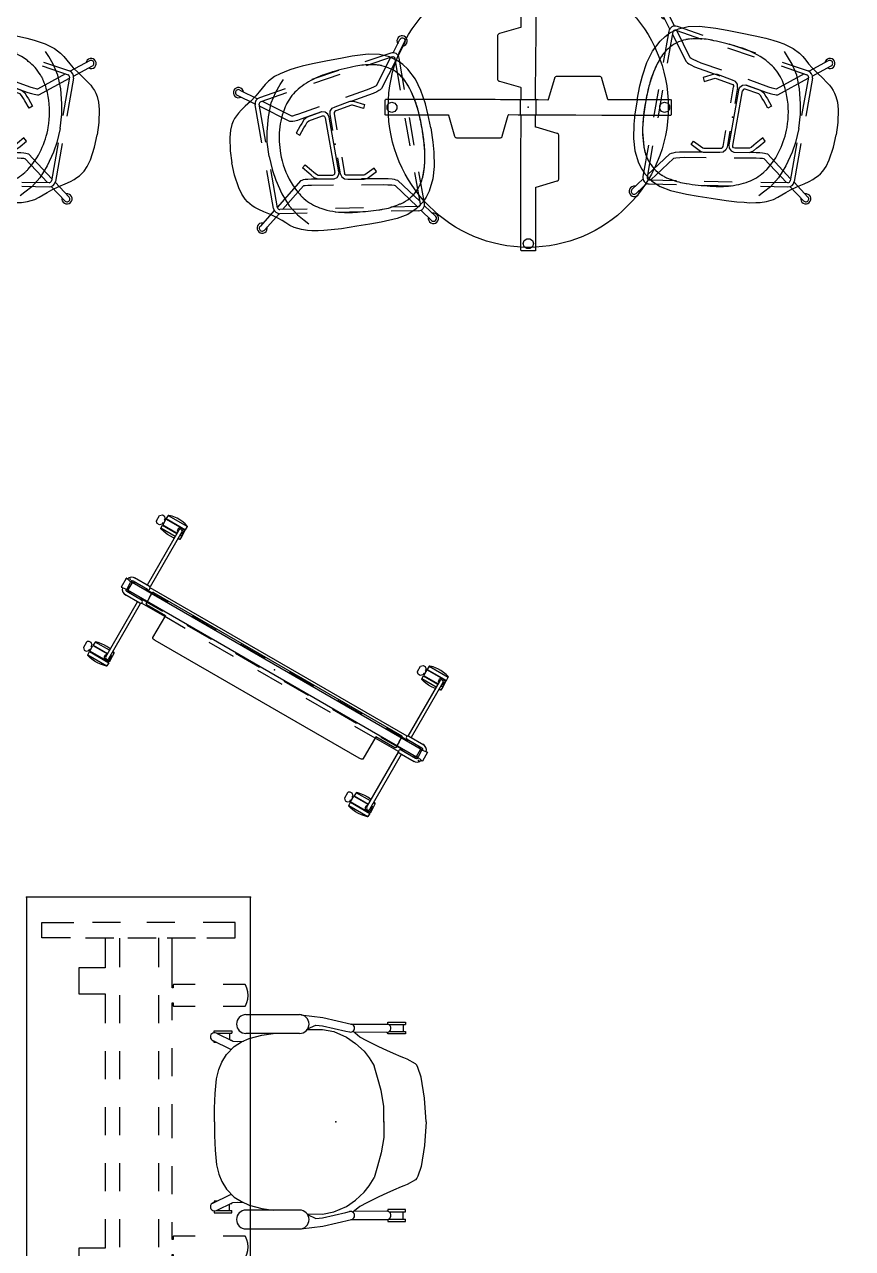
# Model space of a CAD drawing. Header units: inches. Extents: x 0 to 1034, y 3 to 471.
# Drawn here: x 316.8 to 405.5, y 80.9 to 212 of the extents above; entities that cross this region are included whole.
import ezdxf

# ---------------------------------------------------------------- set-up
doc = ezdxf.new("R2010")
doc.units = ezdxf.units.IN
doc.header["$MEASUREMENT"] = 0
for name, color, linetype in [('SEAT', 5, 'Continuous'), ('TABLE', 6, 'Continuous'), ('TERRITORY', 5, 'Continuous'), ('TILE', 3, 'Continuous')]:
    doc.layers.add(name, color=color, linetype=linetype)

# ---------------------------------------------------------------- blocks, each defined once
blk = doc.blocks.new('ldshbx_p_0p')
at = {"layer": 'SEAT'}
for p, q in [((7.8, 8.56), (8.74, 9.83)), ((9.26, 9.49), (8.28, 8.17)), ((-5.87, 7.9), (-6.29, 7.59)), ((-5.15, 8.26), (-5.87, 7.9)), ((-4.52, 8.46), (-5.15, 8.26)), ((-4.07, 8.56), (-4.52, 8.46)), ((-3.41, 8.69), (-4.07, 8.56)), ((-2.83, 8.75), (-3.41, 8.69)), ((-2.04, 8.85), (-2.83, 8.75)), ((-0.9, 8.9), (-2.04, 8.85)), ((0.73, 8.94), (-0.9, 8.9)), ((2.15, 8.95), (0.73, 8.94)), ((3.4, 8.96), (2.15, 8.95)), ((5.15, 8.87), (3.4, 8.96)), ((7.54, 8.57), (4.65, 8.13)), ((7.54, 8.57), (4.65, 8.13)), ((7.61, 8.14), (4.72, 7.69)), ((7.61, 8.14), (4.72, 7.69)), ((6.34, 8.63), (5.15, 8.87)), ((5.46, 5.45), (7.45, 8.12)), ((7.34, 8.21), (6.34, 8.63)), ((8.17, 7.6), (7.34, 8.21)), ((7.89, 4.49), (7.89, 7.9)), ((8.33, 4.49), (8.33, 7.9)), ((8.33, 4.49), (8.33, 7.9)), ((-7.72, 5.71), (-9.46, 7.01)), ((-9.06, 7.48), (-7.36, 6.23)), ((-7.49, 6.57), (-8.16, 6.09)), ((-7.04, 6.94), (-7.49, 6.57)), ((-4.25, 6.75), (-7.15, 6.3)), ((-6.67, 7.26), (-7.04, 6.94)), ((-6.29, 7.59), (-6.67, 7.26)), ((-6, 5.54), (-5.31, 6.61)), ((-5.31, 6.61), (-4.69, 7.32)), ((-4.69, 7.32), (-4.26, 7.79)), ((1.71, 7.7), (-1.26, 7.24)), ((1.71, 7.7), (-1.26, 7.24)), ((1.78, 7.26), (-1.19, 6.8)), ((1.78, 7.26), (-1.19, 6.8)), ((1.07, 7.67), (1.07, 7.67)), ((7.89, 7.64), (5.91, 5.01)), ((6.13, 7.5), (6.13, 7.5)), ((6.36, 7.41), (6.36, 7.41)), ((6.36, 7.41), (6.36, 7.41)), ((8.6, 7.15), (8.17, 7.6)), ((9.04, 6.56), (8.6, 7.15)), ((9.66, 5.35), (9.04, 6.56)), ((-9.29, 5.33), (-9.65, 5.07)), ((-8.8, 5.68), (-9.29, 5.33)), ((-8.16, 6.09), (-8.8, 5.68)), ((-7.72, 1.49), (-7.72, 5.63)), ((-7.28, 1.49), (-7.28, 5.63)), ((-4.37, 3.22), (-7.28, 5.4)), ((-4.19, 6.31), (-7.08, 5.86)), ((-6.91, 5.88), (-4.11, 3.79)), ((-6.55, 4.13), (-6, 5.54)), ((-4.32, 5.25), (-4.32, 5.25)), ((4.31, 5.14), (4.8, 5.25)), ((4.8, 5.25), (5.22, 5.36)), ((5.22, 5.36), (5.43, 5.43)), ((5.43, 5.43), (5.46, 5.45)), ((10.03, 4.07), (9.66, 5.35)), ((-10.54, 4), (-10.8, 3.43)), ((-10.33, 4.32), (-10.54, 4)), ((-10.14, 4.57), (-10.33, 4.32)), ((-9.9, 4.82), (-10.14, 4.57)), ((-9.65, 5.07), (-9.9, 4.82)), ((-6.95, 2.56), (-6.55, 4.13)), ((-4.5, 5.01), (-4.5, 5.01)), ((-4.44, 5.09), (-4.44, 5.09)), ((-4.43, 5.1), (-4.43, 5.1)), ((-3.28, 3.87), (-0.96, 4.26)), ((0.33, 3.84), (0.67, 3.93)), ((0.67, 3.93), (2.38, 4.24)), ((2, 4.76), (4.31, 5.14)), ((2.38, 4.24), (2.72, 4.2)), ((4.42, 4.54), (2.56, 4.22)), ((2.72, 4.2), (3.83, 3.64)), ((4.92, 4.63), (4.42, 4.54)), ((5.34, 4.75), (4.92, 4.63)), ((5.6, 4.84), (5.34, 4.75)), ((5.75, 4.91), (5.6, 4.84)), ((5.91, 5.01), (5.75, 4.91)), ((8.61, 5.21), (8.61, 5.21)), ((8.61, 5.21), (8.61, 5.21)), ((8.61, 5.21), (8.61, 5.21)), ((8.61, 5.19), (8.61, 5.19)), ((8.61, 5.19), (8.61, 5.19)), ((10.25, 2.57), (10.03, 4.07)), ((-11, 2.68), (-11.21, 1.27)), ((-10.8, 3.43), (-11, 2.68)), ((-4.21, 3.19), (-4.37, 3.22)), ((-4.05, 3.18), (-4.21, 3.19)), ((-4.11, 3.79), (-4.08, 3.79)), ((-4.08, 3.79), (-3.96, 3.79)), ((-3.85, 3.18), (-4.05, 3.18)), ((-3.96, 3.79), (-3.66, 3.82)), ((-3.54, 3.21), (-3.85, 3.18)), ((-3.66, 3.82), (-3.28, 3.87)), ((-3.16, 3.26), (-3.54, 3.21)), ((-3.13, 2.81), (-3.35, 2.58)), ((-0.85, 3.65), (-3.16, 3.26)), ((-2.85, 3.15), (-3.13, 2.81)), ((-2.45, 3.38), (-2.85, 3.15)), ((-2.79, 2.54), (-2.55, 2.83)), ((-2.55, 2.83), (-2.37, 2.95)), ((-0.82, 3.66), (-2.45, 3.38)), ((-2.37, 2.95), (-0.82, 3.22)), ((-0.48, 3.57), (-0.82, 3.66)), ((-0.82, 3.22), (-0.7, 3.19)), ((-0.7, 3.19), (-0.61, 3.1)), ((-0.61, 3.1), (-0.58, 2.98)), ((-0.58, 2.98), (-0.58, -2.98)), ((-0.23, 3.31), (-0.48, 3.57)), ((-0.15, 2.98), (-0.23, 3.31)), ((-0.15, -2.98), (-0.15, 2.98)), ((0, 3.25), (0.08, 3.57)), ((0, 1.5), (0, 3.25)), ((0.08, 3.57), (0.33, 3.84)), ((0.47, 3.37), (0.44, 3.25)), ((0.44, 3.25), (0.44, 1.5)), ((0.55, 3.46), (0.47, 3.37)), ((0.67, 3.49), (0.55, 3.46)), ((2.44, 3.8), (0.67, 3.49)), ((2.55, 3.79), (2.44, 3.8)), ((3.64, 3.25), (2.55, 3.79)), ((3.83, 3.64), (3.64, 3.25)), ((-7.22, -0.06), (-7.13, 1.49)), ((-7.13, 1.49), (-6.95, 2.56)), ((-3.35, 2.58), (-3.91, 1.9)), ((-3.91, 1.9), (-3.58, 1.62)), ((-3.58, 1.62), (-3, 2.3)), ((-3, 2.3), (-2.79, 2.54)), ((7.87, -1.56), (7.87, 1.44)), ((8.31, -1.56), (8.31, 1.44)), ((10.34, 1.48), (10.25, 2.57)), ((10.38, -0.06), (10.34, 1.48)), ((-11.21, 1.27), (-11.26, -0.06)), ((-11.21, -1.4), (-11.26, -0.06)), ((-7.22, -0.06), (-7.13, -1.61)), ((10.38, -0.06), (10.34, -1.61)), ((-11, -2.8), (-11.21, -1.4)), ((-7.71, -5.63), (-7.71, -1.49)), ((-7.71, -5.63), (-7.71, -1.49)), ((-7.27, -5.63), (-7.27, -1.49)), ((-7.13, -1.61), (-6.95, -2.68)), ((-3.91, -1.9), (-3.58, -1.62)), ((-3.35, -2.58), (-3.91, -1.9)), ((-3.58, -1.62), (-3, -2.3)), ((-3.13, -2.81), (-3.35, -2.58)), ((-3, -2.3), (-2.79, -2.54)), ((-2.79, -2.54), (-2.55, -2.83)), ((0, -3.25), (0, -1.5)), ((0.44, -1.5), (0.44, -3.25)), ((10.34, -1.61), (10.25, -2.69)), ((-10.8, -3.55), (-11, -2.8)), ((-10.54, -4.13), (-10.8, -3.55)), ((-4.37, -3.22), (-7.28, -5.55)), ((-6.95, -2.68), (-6.55, -4.24)), ((-6.77, -5.92), (-4.11, -3.79)), ((-4.21, -3.19), (-4.37, -3.22)), ((-4.05, -3.18), (-4.21, -3.19)), ((-4.11, -3.79), (-4.08, -3.79)), ((-4.08, -3.79), (-3.96, -3.79)), ((-3.85, -3.18), (-4.05, -3.18)), ((-3.96, -3.79), (-3.66, -3.82)), ((-3.54, -3.21), (-3.85, -3.18)), ((-3.66, -3.82), (-3.28, -3.87)), ((-3.16, -3.26), (-3.54, -3.21)), ((-3.28, -3.87), (-0.96, -4.26)), ((-0.85, -3.65), (-3.16, -3.26)), ((-2.85, -3.15), (-3.13, -2.81)), ((-2.45, -3.38), (-2.85, -3.15)), ((-2.55, -2.83), (-2.37, -2.95)), ((-0.82, -3.66), (-2.45, -3.38)), ((-2.37, -2.95), (-0.82, -3.22)), ((-0.82, -3.22), (-0.7, -3.19)), ((-0.48, -3.57), (-0.82, -3.66)), ((-0.7, -3.19), (-0.61, -3.1)), ((-0.61, -3.1), (-0.58, -2.98)), ((-0.23, -3.31), (-0.48, -3.57)), ((-0.15, -2.98), (-0.23, -3.31)), ((0, -3.25), (0.08, -3.57)), ((0.08, -3.57), (0.33, -3.84)), ((0.33, -3.84), (0.67, -3.93)), ((0.47, -3.37), (0.44, -3.25)), ((0.55, -3.46), (0.47, -3.37)), ((0.67, -3.49), (0.55, -3.46)), ((2.44, -3.8), (0.67, -3.49)), ((2.55, -3.79), (2.44, -3.8)), ((3.64, -3.25), (2.55, -3.79)), ((2.72, -4.2), (3.83, -3.64)), ((3.83, -3.64), (3.64, -3.25)), ((10.25, -2.69), (10.03, -4.19)), ((-10.33, -4.45), (-10.54, -4.13)), ((-10.14, -4.7), (-10.33, -4.45)), ((-9.9, -4.95), (-10.14, -4.7)), ((-9.65, -5.19), (-9.9, -4.95)), ((-9.29, -5.46), (-9.65, -5.19)), ((-6.55, -4.24), (-6, -5.65)), ((-4.59, -4.77), (-4.59, -4.77)), ((-4.5, -4.91), (-4.5, -4.91)), ((-4.43, -5.01), (-4.43, -5.01)), ((0.67, -3.93), (2.38, -4.24)), ((2, -4.76), (4.31, -5.14)), ((4.42, -4.54), (2.11, -4.15)), ((2.38, -4.24), (2.72, -4.2)), ((4.31, -5.14), (4.8, -5.25)), ((4.92, -4.63), (4.42, -4.54)), ((5.34, -4.75), (4.92, -4.63)), ((5.6, -4.84), (5.34, -4.75)), ((5.75, -4.91), (5.6, -4.84)), ((5.91, -5.01), (5.75, -4.91)), ((7.87, -7.6), (5.91, -5.01)), ((7.87, -7.89), (7.87, -4.48)), ((8.31, -7.89), (8.31, -4.48)), ((8.31, -7.89), (8.31, -4.48)), ((8.61, -5.1), (8.61, -5.1)), ((8.61, -5.1), (8.61, -5.1)), ((8.61, -5.11), (8.61, -5.11)), ((8.65, -5.02), (8.65, -5.02)), ((8.65, -5.02), (8.65, -5.02)), ((8.65, -5.02), (8.65, -5.02)), ((10.03, -4.19), (9.66, -5.47)), ((-7.66, -5.84), (-9.47, -7.27)), ((-8.8, -5.8), (-9.29, -5.46)), ((-9.07, -7.74), (-7.23, -6.29)), ((-8.16, -6.22), (-8.8, -5.8)), ((-7.49, -6.7), (-8.16, -6.22)), ((-4.24, -6.75), (-7.14, -6.3)), ((-4.18, -6.32), (-7.07, -5.87)), ((-6, -5.65), (-5.31, -6.73)), ((4.8, -5.25), (5.22, -5.36)), ((5.22, -5.36), (5.43, -5.43)), ((5.43, -5.43), (5.55, -5.49)), ((5.55, -5.49), (7.47, -8.11)), ((8.06, -6.04), (8.06, -6.04)), ((9.66, -5.47), (9.04, -6.69)), ((-7.04, -7.07), (-7.49, -6.7)), ((-6.67, -7.39), (-7.04, -7.07)), ((-6.29, -7.72), (-6.67, -7.39)), ((-5.87, -8.02), (-6.29, -7.72)), ((-5.31, -6.73), (-4.69, -7.43)), ((-4.69, -7.43), (-4.26, -7.91)), ((1.73, -7.67), (-1.24, -7.21)), ((1.79, -7.23), (-1.17, -6.78)), ((1.06, -7.58), (1.06, -7.58)), ((7.6, -8.13), (4.7, -7.68)), ((6.33, -7.33), (6.33, -7.33)), ((6.36, -7.32), (6.36, -7.32)), ((8.17, -7.73), (7.34, -8.34)), ((8.6, -7.27), (8.17, -7.73)), ((9.04, -6.69), (8.6, -7.27)), ((-5.15, -8.38), (-5.87, -8.02)), ((-4.52, -8.58), (-5.15, -8.38)), ((-4.07, -8.69), (-4.52, -8.58)), ((-3.41, -8.81), (-4.07, -8.69)), ((-2.83, -8.88), (-3.41, -8.81)), ((-2.04, -8.97), (-2.83, -8.88)), ((-0.9, -9.03), (-2.04, -8.97)), ((0.73, -9.06), (-0.9, -9.03)), ((2.15, -9.08), (0.73, -9.06)), ((3.4, -9.09), (2.15, -9.08)), ((5.15, -9), (3.4, -9.09)), ((7.53, -8.57), (4.64, -8.12)), ((6.34, -8.75), (5.15, -9)), ((7.34, -8.34), (6.34, -8.75)), ((7.8, -8.55), (8.74, -9.84)), ((9.26, -9.5), (8.27, -8.15))]:
    blk.add_line(p, q, dxfattribs=at)
for centre, radius, start, end in [((8.97, 9.64), 0.553, 270.313, 202.2083), ((8.99, 9.64), 0.31, 318.2753, 144.7049), ((7.65, 7.9), 0.68, 0.0004, 98.837), ((7.65, 7.9), 0.24, 0.0004, 98.837), ((-9.26, 7.24), 0.547, 357.3716, 288.754), ((-9.27, 7.25), 0.309, 47.3643, 231.7302), ((1.02, -0.23), 7.77, 112.1605, 120.2415), ((1.6, -1.64), 9.3, 98.7058, 112.1946), ((3.91, -16.49), 24.33, 96.7083, 98.7892), ((3.98, -17.16), 25, 90.8179, 96.6948), ((3.76, -0.64), 8.48, 79.6543, 90.886), ((3.57, -1.82), 9.67, 77.9749, 79.8383), ((4.49, 2.4), 5.36, 73.211, 78.21), ((4.89, 3.77), 3.93, 71.4724, 72.9263), ((4.84, 3.64), 4.07, 68.5111, 71.4726), ((-4.23, -19.34), 28.77, 68.4339, 68.461), ((6.08, 6.75), 0.721, 67.5223, 68.4203), ((6.57, 7.93), 0.561, 247.754, 247.9613), ((4.84, 3.63), 4.07, 37.8402, 68.1878), ((-7.04, 5.63), 0.68, 98.8059, 180.0004), ((-7.04, 5.63), 0.24, 98.8059, 180.0004), ((-0.7, 2.41), 4.6, 141.9541, 144.224), ((-0.29, 2.04), 5.15, 120.3839, 141.5015), ((4.82, 3.61), 4.11, 30.3538, 37.8712), ((4.83, 3.61), 4.1, 27.6053, 37.9369), ((4.37, 3.34), 4.63, 23.7614, 30.4255), ((4.22, 3.29), 4.79, 23.6639, 27.6904), ((2.48, 0.36), 8.39, 147.5352, 164.8572), ((2.22, 0.5), 8.09, 146.1573, 147.3595), ((-0.47, 2.25), 4.88, 144.3882, 145.6005), ((-0.58, 2.33), 4.75, 144.2072, 144.385), ((4.46, 3.37), 4.53, 23.6362, 23.8469), ((4.92, 3.59), 4.03, 23.5184, 23.7565), ((4.62, 3.44), 4.36, 22.5359, 23.6455), ((4.5, 3.4), 4.49, 22.4563, 23.5295), ((8.65, 5.11), 0.00196, 202.3239, 202.4003), ((9.23, 5.35), 0.627, 202.2851, 202.2858), ((-0.95, 1.26), 10.34, 6.6824, 21.8915), ((-1.35, 1.18), 10.74, 4.4494, 21.5106), ((3.4, 0.07), 9.35, 164.6158, 180.1535), ((-6.68, 0.56), 16.11, 2.7769, 6.7887), ((-16.36, 0.02), 25.8, 0.0701, 4.428), ((-13.64, 0.19), 23.09, 0.4498, 2.8513), ((3.38, 0.02), 9.33, 179.8385, 200.2801), ((-11.65, -0.06), 21.09, 355.4593, 0.2907), ((-14.96, 0.05), 24.4, 357.1144, 0.0018), ((-20.28, 0.07), 29.73, 359.9538, 0.5751), ((-14.46, -0.05), 23.9, 355.5301, 357.2781), ((-1.5, -1.06), 10.89, 340.8447, 355.5158), ((-4.23, -0.64), 13.65, 349.3361, 355.441), ((2.44, -0.29), 8.34, 200.5034, 212.4821), ((-0.45, -1.35), 9.81, 338.0722, 349.3323), ((2.19, -0.42), 8.06, 212.6354, 213.8455), ((-0.44, -2.13), 4.92, 214.4051, 215.7765), ((-0.66, -2.28), 4.66, 215.7857, 218.0323), ((-0.3, -1.96), 5.13, 218.4442, 240.3934), ((4.41, -3.26), 4.58, 326.9559, 336.2519), ((4.53, -3.34), 4.44, 327.3072, 336.5158), ((4.8, -3.42), 4.16, 336.3241, 337.4875), ((4.57, -3.34), 4.41, 336.4563, 337.5538), ((4.46, -3.28), 4.53, 336.153, 336.3597), ((4.94, -3.5), 4, 336.243, 336.4779), ((0.26, -1.63), 9.04, 337.9686, 340.5925), ((-7.03, -5.63), 0.68, 180, 261.1945), ((-7.03, -5.63), 0.24, 180, 261.1945), ((0.55, -0.55), 6.78, 240.0368, 244.2243), ((4.84, -3.53), 4.08, 291.8293, 322.0913), ((4.85, -3.53), 4.08, 321.993, 327.1297), ((4.86, -3.55), 4.05, 322.0679, 326.8464), ((-9.28, -7.49), 0.547, 72.5039, 3.8863), ((-9.28, -7.51), 0.309, 128.2702, 312.6362), ((1.54, 1.53), 9.09, 244.2727, 260.4087), ((2.45, 6.84), 14.48, 260.3497, 261.75), ((4.03, 17.55), 25.3, 261.7037, 263.2733), ((4.02, 17.68), 25.42, 263.3331, 268.537), ((3.76, 6.96), 14.7, 268.4857, 270.0818), ((3.76, 0.78), 8.53, 270.1413, 281.6345), ((4.05, -0.39), 7.31, 281.2224, 283.7291), ((4.79, -3.36), 4.26, 283.6029, 288.4504), ((4.84, -3.54), 4.07, 288.523, 291.4888), ((-4.85, 21), 30.46, 291.5411, 291.5588), ((5.84, -6.05), 1.37, 291.4652, 291.8261), ((6.15, -6.82), 0.544, 291.8735, 292.4157), ((6.54, -7.76), 0.48, 112.0562, 112.5072), ((7.63, -7.89), 0.68, 261.1634, 0), ((7.63, -7.89), 0.24, 261.1634, 0), ((8.97, -9.65), 0.553, 157.7922, 89.6874), ((8.99, -9.65), 0.31, 215.2955, 29.7824)]:
    blk.add_arc(centre, radius, start, end, dxfattribs=at)
blk.add_point((0, 0), dxfattribs=at)
blk = doc.blocks.new('udt3cs_30wx_0p')
at = {"layer": 'TABLE'}
for p, q in [((-0.76, 15.35), (-0.84, 15.28)), ((-0.84, 15.28), (-0.81, 15.26)), ((-0.81, 15.26), (-0.81, 13.94)), ((0.72, 15.35), (-0.76, 15.35)), ((0.76, 15.35), (0.72, 15.35)), ((0.77, 15.34), (0.76, 15.35)), ((0.81, 15.3), (0.77, 15.34)), ((0.84, 15.28), (0.81, 15.3)), ((0.83, 13.29), (0.84, 15.26)), ((0.84, 15.26), (0.84, 15.28)), ((-0.81, 13.94), (-0.8, 9.67)), ((0.83, 9.58), (0.83, 13.29)), ((-0.8, 9.67), (-0.8, 8.55)), ((0.83, 7.88), (0.83, 9.58)), ((-3.1, 7.89), (-3.16, 7.86)), ((-0.83, 8.54), (-3.1, 7.89)), ((-0.8, 8.55), (-0.83, 8.54)), ((0.82, 5.08), (0.83, 7.88)), ((-3.25, 7.77), (-3.28, 7.7)), ((-3.28, 7.7), (-3.28, 7.65)), ((-3.28, 7.65), (-3.28, 3.14)), ((-3.23, 7.81), (-3.25, 7.77)), ((-3.16, 7.86), (-3.23, 7.81)), ((0.82, 3.55), (0.82, 5.08)), ((-3.28, 3.14), (-3.28, 3.03)), ((-3.28, 3.03), (-3.28, 2.97)), ((-3.28, 2.97), (-3.25, 2.91)), ((-3.25, 2.91), (-3.23, 2.87)), ((-3.23, 2.87), (-3.16, 2.81)), ((-3.16, 2.81), (-3.1, 2.79)), ((-3.1, 2.79), (-0.83, 2.14)), ((0.79, 2.98), (0.82, 3.55)), ((0.79, 1.93), (0.79, 2.98)), ((2.79, 3.1), (2.14, 0.83)), ((2.81, 3.16), (2.79, 3.1)), ((2.87, 3.23), (2.81, 3.16)), ((2.91, 3.25), (2.87, 3.23)), ((2.97, 3.28), (2.91, 3.25)), ((3.03, 3.28), (2.97, 3.28)), ((3.14, 3.28), (3.03, 3.28)), ((7.65, 3.28), (3.14, 3.28)), ((7.7, 3.28), (7.65, 3.28)), ((7.77, 3.25), (7.7, 3.28)), ((7.81, 3.23), (7.77, 3.25)), ((7.86, 3.16), (7.81, 3.23)), ((7.89, 3.1), (7.86, 3.16)), ((8.53, 0.83), (7.89, 3.1)), ((-0.83, 2.14), (-0.79, 2.12)), ((-0.79, 2.12), (-0.79, 2.09)), ((-0.79, 2.09), (-0.79, 1.07)), ((0.79, 1.55), (0.79, 1.93)), ((0.79, 1.41), (0.79, 1.55)), ((0.79, 1.22), (0.79, 1.41)), ((-15.3, 0.81), (-15.35, 0.77)), ((-15.35, 0.77), (-15.35, 0.76)), ((-15.35, 0.76), (-15.35, 0.72)), ((-15.35, 0.72), (-15.35, -0.76)), ((-15.28, 0.84), (-15.3, 0.81)), ((-15.26, 0.84), (-15.28, 0.84)), ((-13.29, 0.84), (-15.26, 0.84)), ((-9.58, 0.83), (-13.29, 0.84)), ((-7.88, 0.83), (-9.58, 0.83)), ((-5.08, 0.82), (-7.88, 0.83)), ((-3.55, 0.82), (-5.08, 0.82)), ((-2.98, 0.79), (-3.55, 0.82)), ((-1.93, 0.79), (-2.98, 0.79)), ((-1.55, 0.79), (-1.93, 0.79)), ((-1.41, 0.79), (-1.55, 0.79)), ((-1.22, 0.79), (-1.41, 0.79)), ((-0.85, 0.79), (-1.22, 0.79)), ((-0.82, 0.85), (-0.85, 0.82)), ((-0.85, 0.82), (-0.85, 0.79)), ((-0.79, 0.85), (-0.82, 0.85)), ((-0.79, 1.07), (-0.79, 0.85)), ((0.79, 0.85), (0.79, 1.22)), ((0.82, 0.85), (0.79, 0.85)), ((0.85, 0.82), (0.82, 0.85)), ((0.85, 0.79), (0.85, 0.82)), ((1.07, 0.79), (0.85, 0.79)), ((2.09, 0.78), (1.07, 0.79)), ((2.12, 0.79), (2.09, 0.78)), ((2.14, 0.83), (2.12, 0.79)), ((8.55, 0.8), (8.53, 0.83)), ((9.67, 0.8), (8.55, 0.8)), ((13.94, 0.81), (9.67, 0.8)), ((15.25, 0.81), (13.94, 0.81)), ((15.28, 0.84), (15.25, 0.81)), ((15.35, 0.76), (15.28, 0.84)), ((15.35, -0.72), (15.35, 0.76)), ((-15.35, -0.76), (-15.28, -0.84)), ((-15.28, -0.84), (-15.26, -0.81)), ((-15.26, -0.81), (-13.95, -0.81)), ((-13.95, -0.81), (-9.67, -0.8)), ((-9.67, -0.8), (-8.55, -0.8)), ((-8.55, -0.8), (-8.54, -0.83)), ((-8.54, -0.83), (-7.89, -3.1)), ((-2.79, -3.1), (-2.14, -0.83)), ((-2.14, -0.83), (-2.12, -0.79)), ((-2.12, -0.79), (-2.09, -0.78)), ((-2.09, -0.78), (-1.07, -0.79)), ((-1.07, -0.79), (-0.85, -0.79)), ((-0.85, -0.79), (-0.85, -0.82)), ((-0.85, -0.82), (-0.82, -0.85)), ((-0.82, -0.85), (-0.79, -0.85)), ((-0.79, -0.85), (-0.79, -1.22)), ((-0.79, -1.22), (-0.79, -1.41)), ((0.78, -2.09), (0.79, -1.07)), ((0.79, -0.85), (0.82, -0.85)), ((0.79, -1.07), (0.79, -0.85)), ((0.82, -0.85), (0.85, -0.82)), ((0.85, -0.79), (1.22, -0.79)), ((0.85, -0.82), (0.85, -0.79)), ((1.22, -0.79), (1.4, -0.79)), ((1.4, -0.79), (1.55, -0.79)), ((1.55, -0.79), (1.93, -0.79)), ((1.93, -0.79), (2.98, -0.79)), ((2.98, -0.79), (3.55, -0.82)), ((3.55, -0.82), (5.08, -0.82)), ((5.08, -0.82), (7.88, -0.83)), ((7.88, -0.83), (9.57, -0.83)), ((9.57, -0.83), (13.29, -0.84)), ((13.29, -0.84), (15.25, -0.84)), ((15.25, -0.84), (15.28, -0.84)), ((15.28, -0.84), (15.3, -0.81)), ((15.3, -0.81), (15.34, -0.77)), ((15.34, -0.77), (15.35, -0.76)), ((15.35, -0.76), (15.35, -0.72)), ((-0.79, -1.41), (-0.79, -1.55)), ((-0.79, -1.55), (-0.79, -1.93)), ((-0.79, -1.93), (-0.79, -2.98)), ((0.79, -2.12), (0.78, -2.09)), ((0.83, -2.14), (0.79, -2.12)), ((3.1, -2.79), (0.83, -2.14)), ((-7.89, -3.1), (-7.86, -3.16)), ((-7.86, -3.16), (-7.81, -3.23)), ((-7.81, -3.23), (-7.77, -3.25)), ((-7.77, -3.25), (-7.7, -3.28)), ((-7.7, -3.28), (-7.65, -3.28)), ((-7.65, -3.28), (-3.14, -3.28)), ((-3.14, -3.28), (-3.03, -3.28)), ((-3.03, -3.28), (-2.98, -3.28)), ((-2.98, -3.28), (-2.91, -3.25)), ((-2.91, -3.25), (-2.87, -3.23)), ((-2.87, -3.23), (-2.81, -3.16)), ((-2.81, -3.16), (-2.79, -3.1)), ((-0.82, -3.55), (-0.83, -5.08)), ((-0.79, -2.98), (-0.82, -3.55)), ((3.16, -2.81), (3.1, -2.79)), ((3.23, -2.87), (3.16, -2.81)), ((3.25, -2.91), (3.23, -2.87)), ((3.28, -2.97), (3.25, -2.91)), ((3.28, -3.03), (3.28, -2.97)), ((3.28, -3.14), (3.28, -3.03)), ((3.28, -7.65), (3.28, -3.14)), ((-0.83, -5.08), (-0.83, -7.88)), ((3.1, -7.89), (3.16, -7.86)), ((3.16, -7.86), (3.23, -7.81)), ((3.23, -7.81), (3.25, -7.77)), ((3.25, -7.77), (3.28, -7.7)), ((3.28, -7.7), (3.28, -7.65)), ((-0.83, -7.88), (-0.83, -9.58)), ((0.8, -8.55), (0.83, -8.54)), ((0.8, -9.67), (0.8, -8.55)), ((0.83, -8.54), (3.1, -7.89)), ((-0.83, -9.58), (-0.84, -13.29)), ((0.81, -13.94), (0.8, -9.67)), ((-0.84, -13.29), (-0.84, -15.26)), ((0.81, -15.26), (0.81, -13.94)), ((-0.84, -15.26), (-0.84, -15.28)), ((-0.84, -15.28), (-0.81, -15.3)), ((-0.81, -15.3), (-0.77, -15.34)), ((-0.77, -15.34), (-0.77, -15.35)), ((-0.77, -15.35), (-0.72, -15.35)), ((-0.72, -15.35), (0.76, -15.35)), ((0.76, -15.35), (0.83, -15.28)), ((0.83, -15.28), (0.81, -15.26))]:
    blk.add_line(p, q, dxfattribs=at)
for points in [[(0.17, 14.08), (-0.17, 14.08), (-0.44, 14.28), (-0.55, 14.6), (-0.44, 14.93), (-0.17, 15.12), (0.17, 15.13), (0.45, 14.93), (0.55, 14.6), (0.45, 14.28), (0.17, 14.08)], [(-14.08, 0.17), (-14.08, -0.17), (-14.28, -0.44), (-14.6, -0.55), (-14.93, -0.44), (-15.13, -0.17), (-15.13, 0.17), (-14.93, 0.45), (-14.6, 0.55), (-14.28, 0.45), (-14.08, 0.17)], [(14.08, -0.17), (14.08, 0.17), (14.28, 0.44), (14.6, 0.55), (14.93, 0.44), (15.12, 0.17), (15.12, -0.17), (14.93, -0.45), (14.6, -0.55), (14.28, -0.45), (14.08, -0.17)], [(-0.17, -14.08), (0.17, -14.08), (0.44, -14.28), (0.55, -14.6), (0.44, -14.93), (0.17, -15.12), (-0.17, -15.13), (-0.45, -14.93), (-0.55, -14.6), (-0.45, -14.28), (-0.17, -14.08)]]:
    blk.add_lwpolyline(points, dxfattribs=at)
blk.add_lwpolyline([(0.82, -0.85), (-0.82, -0.85), (-0.82, 0.85), (0.82, 0.85)], close=True, dxfattribs=at)
blk.add_circle((0, 0), 15, dxfattribs=at)
blk.add_point((0, 0), dxfattribs=at)
blk = doc.blocks.new('udt5as_2448lt_0p')
at = {"layer": 'TABLE'}
for p, q in [((4.37, -1.63), (2.72, -1.63)), ((2.72, -5.06), (2.72, -1.63)), ((4.37, -1.63), (4.37, -4.68)), ((43.62, -1.65), (45.28, -1.65)), ((43.62, -4.69), (43.62, -1.65)), ((45.28, -1.65), (45.28, -5.07)), ((4.37, -9.38), (4.37, -6.33)), ((10.38, -5.6), (7.6, -5.6)), ((7.6, -5.6), (7.6, -8.41)), ((10.38, -8.41), (10.38, -5.6)), ((40.42, -5.59), (37.62, -5.59)), ((37.62, -5.59), (37.62, -8.41)), ((40.42, -8.41), (40.42, -5.59)), ((43.62, -6.32), (43.62, -9.36)), ((2.72, -7.07), (2.72, -10.07)), ((45.28, -10.06), (45.28, -7.06)), ((7.6, -8.41), (4.38, -8.41)), ((13.5, -8.41), (10.38, -8.41)), ((19.5, -8.41), (16.5, -8.41)), ((25.5, -8.41), (22.5, -8.41)), ((31.5, -8.41), (28.5, -8.41)), ((37.62, -8.41), (34.5, -8.41)), ((43.6, -8.41), (40.42, -8.41)), ((7.49, -9.97), (4.37, -9.97, 0)), ((13.49, -9.97), (10.49, -9.97)), ((19.49, -9.97), (16.49, -9.97)), ((25.49, -9.97), (22.49, -9.97)), ((31.49, -9.97), (28.49, -9.97)), ((37.49, -9.97), (34.49, -9.97)), ((43.6, -9.97), (40.49, -9.97)), ((4.37, -13.9), (4.37, -10.85)), ((43.62, -10.84), (43.62, -13.88)), ((2.72, -12.89), (2.72, -15.89)), ((45.28, -15.88), (45.28, -12.88)), ((7.49, -14.15), (4.37, -14.15, 0)), ((13.49, -14.15), (10.49, -14.15)), ((19.49, -14.15), (16.49, -14.15)), ((25.49, -14.15), (22.49, -14.15)), ((31.49, -14.15), (28.49, -14.15)), ((37.49, -14.15), (34.49, -14.15)), ((43.62, -14.15), (40.49, -14.15)), ((4.37, -18.11), (4.37, -15.06)), ((4.37, -15.6), (9.72, -15.6)), ((9.39, -15.73), (9.38, -15.75)), ((9.41, -15.72), (9.39, -15.73)), ((9.72, -15.72), (9.41, -15.72)), ((9.72, -15.6), (9.72, -15.72)), ((11.34, -15.72), (11.34, -15.59)), ((11.34, -15.59), (13.17, -15.59)), ((11.62, -15.72), (11.34, -15.72)), ((11.65, -15.72), (11.62, -15.72)), ((11.67, -15.73), (11.65, -15.72)), ((11.68, -15.75), (11.67, -15.73)), ((16.17, -15.59), (19.17, -15.59)), ((22.17, -15.59), (24, -15.59)), ((24, -15.59), (25.83, -15.59)), ((28.83, -15.59), (31.83, -15.59)), ((34.83, -15.59), (36.66, -15.59)), ((36.33, -15.73), (36.32, -15.75)), ((36.35, -15.72), (36.33, -15.73)), ((36.66, -15.72), (36.35, -15.72)), ((36.66, -15.59), (36.66, -15.72)), ((38.28, -15.72), (38.28, -15.59)), ((38.28, -15.59), (43.62, -15.59)), ((38.59, -15.72), (38.28, -15.72)), ((38.61, -15.73), (38.59, -15.72)), ((38.62, -15.75), (38.61, -15.73)), ((43.62, -15.05), (43.62, -18.09)), ((9.38, -15.75), (9.38, -18.07)), ((11.68, -18.07), (11.68, -15.75)), ((36.32, -15.75), (36.32, -18.07)), ((38.62, -18.07), (38.62, -15.75)), ((2.72, -18.94), (2.72, -22.37)), ((4.37, -22.37), (4.37, -19.32)), ((43.62, -19.31), (43.62, -22.35)), ((45.28, -22.35), (45.28, -18.93)), ((9.38, -21.07), (9.38, -23.4)), ((11.68, -23.4), (11.68, -21.07)), ((36.32, -21.07), (36.32, -23.4)), ((38.62, -23.4), (38.62, -21.07)), ((4.37, -22.37), (2.72, -22.37)), ((9.38, -23.4), (9.39, -23.43)), ((9.39, -23.43), (9.41, -23.45)), ((9.41, -23.45), (9.76, -23.61)), ((11.3, -23.61), (11.65, -23.45)), ((11.65, -23.45), (11.67, -23.43)), ((11.67, -23.43), (11.68, -23.4)), ((36.32, -23.4), (36.33, -23.43)), ((36.33, -23.43), (36.35, -23.45)), ((36.35, -23.45), (36.7, -23.61)), ((38.24, -23.61), (38.59, -23.45)), ((38.59, -23.45), (38.61, -23.43)), ((38.61, -23.43), (38.62, -23.4)), ((43.62, -22.35), (45.28, -22.35)), ((9.76, -23.61), (10.14, -23.71)), ((10.14, -23.71), (10.53, -23.74)), ((10.53, -23.74), (10.92, -23.71)), ((10.92, -23.71), (11.3, -23.61)), ((36.7, -23.61), (37.08, -23.71)), ((37.08, -23.71), (37.47, -23.74)), ((37.47, -23.74), (37.86, -23.71)), ((37.86, -23.71), (38.24, -23.61))]:
    blk.add_line(p, q, dxfattribs=at)
blk.add_lwpolyline([(0, 0), (0, -24), (48, -24), (48, 0)], close=True, dxfattribs=at)
for p in [(0, 0), (48, 0), (0, -24), (48, -24)]:
    blk.add_point(p, dxfattribs=at)
blk = doc.blocks.new('1sayl_side_4leg_suspbck_arms_1p')
at = {"layer": 'SEAT'}
for p, q in [((-7.47, 10.67), (-7.47, 10.42)), ((-5.59, 10.67), (-7.47, 10.67)), ((-5.59, 10.47), (-5.59, 10.67)), ((1.39, 11.18), (-1.67, 10.46)), ((3.74, 11.47), (1.39, 11.18)), ((9.62, 11.48), (3.87, 11.48)), ((-5.7, 10.42), (-7.47, 10.42)), ((-5.73, 9.66), (-7.47, 9.66)), ((-7.47, 9.66), (-7.47, 9.41)), ((-7.47, 9.41), (-5.59, 9.41)), ((-7.22, 10.42), (-7.22, 9.66)), ((-1.63, 10.47), (-5.59, 10.47)), ((-5.59, 9.41), (-5.59, 9.6)), ((-5.49, 9.58), (-1.92, 9.6)), ((-2.59, 9.06), (-1.82, 9.69)), ((-1.07, 9.72), (-1.48, 9.62)), ((0.21, 9.66), (-1.15, 9.06)), ((1.41, 10.29), (-1.07, 9.72)), ((1.41, 9.88), (0.21, 9.66)), ((2.15, 10.35), (1.41, 10.29)), ((3.06, 9.87), (1.41, 9.88)), ((3.02, 9.94), (2.15, 10.35)), ((3.87, 9.46), (9.62, 9.46)), ((7.93, 9.28), (6.71, 9.46)), ((9.26, 8.92), (7.93, 9.28)), ((12.79, 9.5), (11.04, 8.64)), ((11.14, 9.75), (11.14, 9.5)), ((13.01, 9.75), (11.14, 9.75)), ((12.78, 9.5), (11.14, 9.5)), ((11.38, 9.5), (11.38, 8.81)), ((13.01, 9.55), (13.01, 9.75)), ((-5.46, 7.65), (-4.63, 8.03)), ((-4.63, 8.03), (-3.62, 8.53)), ((-3.62, 8.53), (-3.34, 8.68)), ((-3.34, 8.68), (-2.59, 9.06)), ((-2.13, 8.39), (-3.03, 7.55)), ((-1.15, 9.06), (-2.13, 8.39)), ((10.11, 8.55), (9.26, 8.92)), ((10.52, 8.61), (9.9, 8.64)), ((10.87, 8.07), (10.11, 8.55)), ((11.04, 8.64), (10.52, 8.61)), ((11.7, 7.22), (10.87, 8.07)), ((11.26, 8.75), (11.14, 8.75)), ((11.14, 8.75), (11.14, 8.68)), ((13.18, 8.71), (11.34, 7.82)), ((12.74, 8.49), (13.01, 8.49)), ((13.01, 8.49), (13.01, 8.66)), ((-8.55, 6.22), (-7.63, 6.71)), ((-7.63, 6.71), (-7.28, 6.86)), ((-7.28, 6.86), (-6.99, 6.97)), ((-6.99, 6.97), (-6.17, 7.32)), ((-6.17, 7.32), (-5.46, 7.65)), ((-3.58, 6.85), (-4.13, 5.99)), ((-3.03, 7.55), (-3.58, 6.85)), ((11.34, 7.82), (11.15, 7.78)), ((12.21, 6.4), (11.7, 7.22)), ((-9.15, 4.79), (-8.79, 5.83)), ((-8.79, 5.83), (-8.68, 6.05)), ((-8.68, 6.05), (-8.55, 6.22)), ((-4.47, 4.75), (-4.13, 5.99)), ((12.53, 5.6), (12.21, 6.4)), ((12.76, 4.6), (12.53, 5.6)), ((-9.51, 2.54), (-9.15, 4.79)), ((-4.85, 3.34), (-4.47, 4.75)), ((12.92, 3.03), (12.76, 4.6)), ((-5.14, 1.67), (-4.85, 3.34)), ((12.98, 1.46), (12.92, 3.03)), ((-9.68, 0), (-9.51, 2.54)), ((-5.14, -0.03), (-5.14, 1.67)), ((13, 0), (12.98, 1.46)), ((-9.68, 0), (-9.51, -2.54)), ((-5.14, 0.03), (-5.14, -1.67)), ((13, 0), (12.98, -1.46)), ((-9.51, -2.54), (-9.15, -4.79)), ((-5.14, -1.67), (-4.85, -3.34)), ((12.98, -1.46), (12.92, -3.03)), ((-4.85, -3.34), (-4.47, -4.75)), ((12.92, -3.03), (12.76, -4.6)), ((-9.15, -4.79), (-8.79, -5.83)), ((-4.47, -4.75), (-4.13, -5.99)), ((12.76, -4.6), (12.53, -5.6)), ((-8.79, -5.83), (-8.68, -6.05)), ((-8.68, -6.05), (-8.55, -6.22)), ((-8.55, -6.22), (-7.63, -6.71)), ((-3.58, -6.85), (-4.13, -5.99)), ((12.21, -6.4), (11.7, -7.22)), ((12.53, -5.6), (12.21, -6.4)), ((-7.63, -6.71), (-7.28, -6.86)), ((-7.28, -6.86), (-6.99, -6.97)), ((-6.99, -6.97), (-6.17, -7.32)), ((-6.17, -7.32), (-5.46, -7.65)), ((-5.46, -7.65), (-4.63, -8.03)), ((-3.03, -7.55), (-3.58, -6.85)), ((-2.13, -8.39), (-3.03, -7.55)), ((11.7, -7.22), (10.87, -8.07)), ((11.34, -7.82), (11.15, -7.78)), ((13.18, -8.71), (11.34, -7.82)), ((-4.63, -8.03), (-3.62, -8.53)), ((-3.62, -8.53), (-3.34, -8.68)), ((-3.34, -8.68), (-2.59, -9.06)), ((-2.59, -9.06), (-1.82, -9.69)), ((-1.15, -9.06), (-2.13, -8.39)), ((0.21, -9.66), (-1.15, -9.06)), ((9.26, -8.92), (7.93, -9.28)), ((10.11, -8.55), (9.26, -8.92)), ((10.52, -8.61), (9.9, -8.64)), ((10.87, -8.07), (10.11, -8.55)), ((11.04, -8.64), (10.52, -8.61)), ((12.79, -9.5), (11.04, -8.64)), ((11.14, -8.75), (11.14, -8.68)), ((11.26, -8.75), (11.14, -8.75)), ((11.38, -9.5), (11.38, -8.81)), ((12.74, -8.49), (13.01, -8.49)), ((13.01, -8.49), (13.01, -8.66)), ((-7.47, -9.41), (-5.59, -9.41)), ((-7.47, -9.66), (-7.47, -9.41)), ((-5.73, -9.66), (-7.47, -9.66)), ((-5.7, -10.42), (-7.47, -10.42)), ((-7.47, -10.67), (-7.47, -10.42)), ((-7.22, -10.42), (-7.22, -9.66)), ((-5.59, -9.41), (-5.59, -9.6)), ((-1.63, -10.47), (-5.59, -10.47)), ((-5.59, -10.47), (-5.59, -10.67)), ((-5.49, -9.58), (-1.92, -9.6)), ((1.39, -11.18), (-1.67, -10.46)), ((-1.07, -9.72), (-1.48, -9.62)), ((1.41, -10.29), (-1.07, -9.72)), ((1.41, -9.88), (0.21, -9.66)), ((3.06, -9.87), (1.41, -9.88)), ((2.15, -10.35), (1.41, -10.29)), ((3.02, -9.94), (2.15, -10.35)), ((3.87, -9.46), (9.62, -9.46)), ((7.93, -9.28), (6.71, -9.46)), ((12.78, -9.5), (11.14, -9.5)), ((11.14, -9.75), (11.14, -9.5)), ((13.01, -9.75), (11.14, -9.75)), ((13.01, -9.55), (13.01, -9.75)), ((-5.59, -10.67), (-7.47, -10.67)), ((3.74, -11.47), (1.39, -11.18)), ((9.62, -11.48), (3.87, -11.48))]:
    blk.add_line(p, q, dxfattribs=at)
for centre, radius, start, end in [((3.87, 10.47), 1.01, 90, 270), ((9.62, 10.47), 1.01, 270, 90), ((-5.46, 10.03), 0.452, 106.4758, 272.61), ((-1.58, 10.04), 0.434, 103.0627, 283.3843), ((12.99, 9.1), 0.443, 272.861, 117.437), ((12.99, -9.1), 0.443, 242.563, 87.139), ((-5.46, -10.03), 0.452, 87.39, 253.5242), ((-1.58, -10.04), 0.434, 76.6157, 256.9373), ((3.87, -10.47), 1.01, 90, 270), ((9.62, -10.47), 1.01, 270, 90)]:
    blk.add_arc(centre, radius, start, end, dxfattribs=at)
blk.add_point((0, 0), dxfattribs=at)
blk = doc.blocks.new('phz200_36_0p')
at = {"layer": 'TERRITORY'}
for p, q in [((-18.89, 8.15), (-18.68, 8.37)), ((-18.89, 7.51), (-18.89, 8.15)), ((-18.68, 8.37), (-18.44, 8.37)), ((-18.44, 8.37), (-18.23, 8.17)), ((-18.23, 8.17), (-18.23, 7.98)), ((-18.23, 7.98), (-18.13, 7.98)), ((-15.73, 8.17), (-18.12, 8.17)), ((-18.12, 8.17), (-18.12, 7.47)), ((-18.06, 8.66), (-18.11, 8.61)), ((-18.11, 8.61), (-18.11, 8.22)), ((-18.11, 8.61), (-15.73, 8.61)), ((-18.11, 8.22), (-15.73, 8.22)), ((-17.7, 8.76), (-18.06, 8.66)), ((-17.33, 8.81), (-17.7, 8.76)), ((-17.13, 8.83), (-17.33, 8.81)), ((-16.78, 8.83), (-17.13, 8.83)), ((-16.41, 8.8), (-16.78, 8.83)), ((-16.07, 8.74), (-16.41, 8.8)), ((-15.76, 8.66), (-16.07, 8.74)), ((-15.73, 8.61), (-15.76, 8.66)), ((-15.73, 8.22), (-15.73, 8.61)), ((-15.73, 7.47), (-15.73, 8.17)), ((13.38, 7.51), (13.39, 8.15)), ((13.39, 8.15), (13.59, 8.37)), ((13.59, 8.37), (13.83, 8.37)), ((13.83, 8.37), (14.05, 8.17)), ((14.05, 8.17), (14.05, 7.98)), ((14.05, 7.98), (14.15, 7.98)), ((16.55, 8.17), (14.15, 8.17)), ((14.15, 8.17), (14.15, 7.47)), ((14.22, 8.66), (14.17, 8.61)), ((14.17, 8.61), (14.17, 8.22)), ((14.17, 8.61), (16.54, 8.61)), ((14.17, 8.22), (16.55, 8.22)), ((14.57, 8.76), (14.22, 8.66)), ((14.94, 8.81), (14.57, 8.76)), ((15.14, 8.83), (14.94, 8.81)), ((15.5, 8.83), (15.14, 8.83)), ((15.86, 8.8), (15.5, 8.83)), ((16.2, 8.74), (15.86, 8.8)), ((16.52, 8.66), (16.2, 8.74)), ((16.54, 8.61), (16.52, 8.66)), ((16.55, 8.22), (16.54, 8.61)), ((16.55, 7.47), (16.55, 8.17)), ((-18.87, 7.42), (-18.89, 7.51)), ((-18.68, 7.29), (-18.87, 7.42)), ((-18.43, 7.29), (-18.68, 7.29)), ((-18.22, 7.47), (-18.43, 7.29)), ((-18.13, 7.66), (-18.22, 7.66)), ((-18.22, 7.66), (-18.22, 7.47)), ((-18.12, 7.47), (-16.33, 7.47)), ((-18.11, 7.04), (-18.11, 7.43)), ((-18.11, 7.43), (-16.33, 7.43)), ((-18.06, 6.99), (-18.11, 7.04)), ((-16.33, 7.03), (-18.11, 7.04)), ((-17.7, 6.89), (-18.06, 6.99)), ((-17.33, 6.84), (-17.7, 6.89)), ((-17.13, 6.82), (-17.33, 6.84)), ((-16.78, 6.82), (-17.13, 6.82)), ((-16.41, 6.85), (-16.78, 6.82)), ((-16.33, 6.86), (-16.41, 6.85)), ((-16.33, 7.83), (-16.33, 1.03)), ((-15.96, 7.83), (-15.96, 1.03)), ((-15.96, 7.47), (-15.73, 7.47)), ((-15.96, 7.43), (-15.73, 7.43)), ((-15.73, 7.03), (-15.96, 7.03)), ((-15.76, 6.99), (-15.96, 6.94)), ((-15.73, 7.03), (-15.76, 6.99)), ((-15.73, 7.43), (-15.73, 7.03)), ((13.41, 7.42), (13.38, 7.51)), ((13.59, 7.29), (13.41, 7.42)), ((13.84, 7.29), (13.59, 7.29)), ((14.06, 7.47), (13.84, 7.29)), ((14.15, 7.66), (14.06, 7.66)), ((14.06, 7.66), (14.06, 7.47)), ((14.15, 7.47), (15.94, 7.47)), ((14.17, 7.04), (14.17, 7.43)), ((14.17, 7.43), (15.94, 7.43)), ((14.22, 6.99), (14.17, 7.04)), ((15.94, 7.03), (14.17, 7.04)), ((14.57, 6.89), (14.22, 6.99)), ((14.94, 6.84), (14.57, 6.89)), ((15.14, 6.82), (14.94, 6.84)), ((15.5, 6.82), (15.14, 6.82)), ((15.86, 6.85), (15.5, 6.82)), ((15.94, 6.86), (15.86, 6.85)), ((15.94, 7.83), (15.94, 1)), ((16.32, 7.83), (16.32, 1.03)), ((16.32, 7.47), (16.55, 7.47)), ((16.32, 7.43), (16.55, 7.43)), ((16.54, 7.03), (16.32, 7.03)), ((16.52, 6.99), (16.32, 6.94)), ((16.54, 7.03), (16.52, 6.99)), ((16.55, 7.43), (16.54, 7.03)), ((-18.63, 0.55), (-18.62, 0.56)), ((-18.62, 0.55), (-18.63, 0.55)), ((-18.63, 0.55), (-18.63, 0.54)), ((-18.63, 0.54), (-18.63, 0.55)), ((-18.63, 0.54), (-18.63, -0.54)), ((-18.61, 0.56), (-18.62, 0.55)), ((-17.84, 0.41), (-18.61, 0.56)), ((-16.05, 1.03), (-17.89, 1.03)), ((-16.05, 0.66), (-17.85, 0.65)), ((-17.83, 0.48), (-17.84, 0.46)), ((-17.84, 0.46), (-17.84, 0.44)), ((-17.84, 0.41), (-17.84, 0.44)), ((-17.84, -0.44), (-17.84, 0.41)), ((-17.8, 0.5), (-17.83, 0.48)), ((-17.56, 0.55), (-17.8, 0.5)), ((-17.54, 0.56), (-17.56, 0.55)), ((-17.54, 0.65), (-17.54, 0.57)), ((-17.54, 0.57), (-17.54, 0.56)), ((-16.23, 0.66), (-16.23, 0.56)), ((-15.44, 0.56), (-16.23, 0.56)), ((15.89, 0.95), (-15.89, 0.95)), ((-15.44, 0.64), (-15.42, 0.67)), ((-15.44, 0.61), (-15.44, 0.64)), ((-15.44, 0), (-15.44, 0.61)), ((-15.44, 0.56), (-13.5, 0.56)), ((-15.44, 0), (-15.44, -0.72)), ((-15.42, 0.67), (-15.39, 0.68)), ((-15.39, 0.68), (-15.36, 0.69)), ((-15.36, 0.69), (15.36, 0.69)), ((-10.5, 0.56), (-7.5, 0.56)), ((-4.5, 0.56), (-1.5, 0.56)), ((1.5, 0.56), (4.5, 0.56)), ((7.5, 0.56), (10.5, 0.56)), ((13.5, 0.56), (15.44, 0.56)), ((15.39, 0.68), (15.36, 0.69)), ((15.42, 0.67), (15.39, 0.68)), ((15.44, 0.64), (15.42, 0.67)), ((15.44, 0.61), (15.44, 0.64)), ((15.44, 0), (15.44, 0.61)), ((16.23, 0.56), (15.44, 0.56)), ((15.44, 0), (15.44, -0.72)), ((16.05, 1.03), (17.89, 1.03)), ((16.05, 0.66), (17.85, 0.65)), ((16.23, 0.66), (16.23, 0.56)), ((17.54, 0.65), (17.54, 0.57)), ((17.54, 0.57), (17.54, 0.56)), ((17.54, 0.56), (17.56, 0.55)), ((17.56, 0.55), (17.8, 0.5)), ((17.8, 0.5), (17.83, 0.48)), ((17.83, 0.48), (17.84, 0.46)), ((17.84, 0.41), (18.61, 0.56)), ((17.84, 0.46), (17.84, 0.44)), ((17.84, 0.41), (17.84, 0.44)), ((17.84, -0.44), (17.84, 0.41)), ((18.61, 0.56), (18.62, 0.55)), ((18.63, 0.55), (18.62, 0.56)), ((18.62, 0.55), (18.63, 0.55)), ((18.63, 0.55), (18.63, 0.54)), ((18.63, 0.54), (18.63, 0.55)), ((18.63, 0.54), (18.63, -0.54)), ((-18.63, -0.54), (-18.63, -0.55)), ((-18.63, -0.55), (-18.62, -0.56)), ((-18.62, -0.56), (-17.84, -0.41)), ((-16.05, -1.03), (-17.89, -1.03)), ((-16.05, -0.66), (-17.85, -0.65)), ((-17.84, -0.46), (-17.84, -0.44)), ((-17.83, -0.48), (-17.84, -0.46)), ((-17.8, -0.5), (-17.83, -0.48)), ((-17.56, -0.55), (-17.8, -0.5)), ((-17.54, -0.56), (-17.56, -0.55)), ((-17.54, -0.57), (-17.54, -0.56)), ((-17.54, -0.65), (-17.54, -0.57)), ((-16.33, -7.83), (-16.33, -1.03)), ((-15.44, -0.56), (-16.23, -0.56)), ((-16.23, -0.66), (-16.23, -0.56)), ((-15.96, -7.83), (-15.96, -1.03)), ((-13.01, -0.95), (-15.89, -0.95)), ((-15.44, -0.56), (-13.5, -0.56)), ((-15.44, -0.72), (-15.44, -0.75)), ((-15.44, -0.75), (-15.42, -0.78)), ((-15.42, -0.78), (-15.39, -0.79)), ((-15.39, -0.79), (-15.36, -0.8)), ((-15.36, -0.8), (-13.01, -0.8)), ((-13.01, -0.8), (-13.01, -3.55)), ((-10.5, -0.95), (-13.01, -0.95)), ((-10.5, -0.56), (-7.5, -0.56)), ((-4.5, -0.95), (-7.5, -0.95)), ((-4.5, -0.56), (-1.5, -0.56)), ((1.5, -0.95), (-1.5, -0.95)), ((1.5, -0.56), (4.5, -0.56)), ((7.5, -0.95), (4.5, -0.95)), ((7.5, -0.56), (10.5, -0.56)), ((13.01, -0.95), (10.5, -0.95)), ((15.36, -0.8), (13.01, -0.8)), ((13.01, -0.8), (13.01, -3.55)), ((15.89, -0.95), (13.01, -0.95)), ((13.5, -0.56), (15.44, -0.56)), ((15.39, -0.79), (15.36, -0.8)), ((15.42, -0.78), (15.39, -0.79)), ((15.44, -0.75), (15.42, -0.78)), ((16.23, -0.56), (15.44, -0.56)), ((15.44, -0.72), (15.44, -0.75)), ((15.94, -7.83), (15.94, -1)), ((16.05, -0.66), (17.85, -0.65)), ((16.05, -1.03), (17.89, -1.03)), ((16.23, -0.66), (16.23, -0.56)), ((16.32, -7.83), (16.32, -1.03)), ((17.54, -0.56), (17.56, -0.55)), ((17.54, -0.57), (17.54, -0.56)), ((17.54, -0.65), (17.54, -0.57)), ((17.56, -0.55), (17.8, -0.5)), ((17.8, -0.5), (17.83, -0.48)), ((17.83, -0.48), (17.84, -0.46)), ((18.62, -0.56), (17.84, -0.41)), ((17.84, -0.46), (17.84, -0.44)), ((18.63, -0.55), (18.62, -0.56)), ((18.63, -0.54), (18.63, -0.55)), ((-13.01, -3.55), (-12.98, -3.59)), ((-12.98, -3.59), (-12.89, -3.63)), ((-12.89, -3.63), (-12.76, -3.65)), ((-12.76, -3.65), (-12.61, -3.66)), ((12.61, -3.66), (-12.61, -3.66)), ((12.76, -3.65), (12.61, -3.66)), ((12.89, -3.63), (12.76, -3.65)), ((12.98, -3.59), (12.89, -3.63)), ((13.01, -3.55), (12.98, -3.59)), ((-18.87, -7.42), (-18.89, -7.51)), ((-18.89, -7.51), (-18.89, -8.15)), ((-18.68, -7.29), (-18.87, -7.42)), ((-18.43, -7.29), (-18.68, -7.29)), ((-18.22, -7.47), (-18.43, -7.29)), ((-18.22, -7.66), (-18.22, -7.47)), ((-18.13, -7.66), (-18.22, -7.66)), ((-18.12, -8.17), (-18.12, -7.47)), ((-18.12, -7.47), (-16.33, -7.47)), ((-18.06, -6.99), (-18.11, -7.04)), ((-16.33, -7.03), (-18.11, -7.04)), ((-18.11, -7.04), (-18.11, -7.43)), ((-18.11, -7.43), (-16.33, -7.43)), ((-17.7, -6.89), (-18.06, -6.99)), ((-17.33, -6.84), (-17.7, -6.89)), ((-17.13, -6.82), (-17.33, -6.84)), ((-16.78, -6.82), (-17.13, -6.82)), ((-16.41, -6.85), (-16.78, -6.82)), ((-16.33, -6.86), (-16.41, -6.85)), ((-15.76, -6.99), (-15.96, -6.94)), ((-15.73, -7.03), (-15.96, -7.03)), ((-15.96, -7.43), (-15.73, -7.43)), ((-15.96, -7.47), (-15.73, -7.47)), ((-15.73, -7.03), (-15.76, -6.99)), ((-15.73, -7.43), (-15.73, -7.03)), ((-15.73, -7.47), (-15.73, -8.17)), ((13.41, -7.42), (13.38, -7.51)), ((13.38, -7.51), (13.39, -8.15)), ((13.59, -7.29), (13.41, -7.42)), ((13.84, -7.29), (13.59, -7.29)), ((14.06, -7.47), (13.84, -7.29)), ((14.06, -7.66), (14.06, -7.47)), ((14.15, -7.66), (14.06, -7.66)), ((14.15, -8.17), (14.15, -7.47)), ((14.15, -7.47), (15.94, -7.47)), ((14.22, -6.99), (14.17, -7.04)), ((15.94, -7.03), (14.17, -7.04)), ((14.17, -7.04), (14.17, -7.43)), ((14.17, -7.43), (15.94, -7.43)), ((14.57, -6.89), (14.22, -6.99)), ((14.94, -6.84), (14.57, -6.89)), ((15.14, -6.82), (14.94, -6.84)), ((15.5, -6.82), (15.14, -6.82)), ((15.86, -6.85), (15.5, -6.82)), ((15.94, -6.86), (15.86, -6.85)), ((16.52, -6.99), (16.32, -6.94)), ((16.54, -7.03), (16.32, -7.03)), ((16.32, -7.43), (16.55, -7.43)), ((16.32, -7.47), (16.55, -7.47)), ((16.54, -7.03), (16.52, -6.99)), ((16.55, -7.43), (16.54, -7.03)), ((16.55, -7.47), (16.55, -8.17)), ((-18.89, -8.15), (-18.68, -8.37)), ((-18.68, -8.37), (-18.44, -8.37)), ((-18.44, -8.37), (-18.23, -8.17)), ((-18.23, -8.17), (-18.23, -7.98)), ((-18.23, -7.98), (-18.13, -7.98)), ((-15.73, -8.17), (-18.12, -8.17)), ((-18.11, -8.61), (-18.11, -8.22)), ((-18.11, -8.22), (-15.73, -8.22)), ((-18.06, -8.66), (-18.11, -8.61)), ((-18.11, -8.61), (-15.73, -8.61)), ((-17.7, -8.76), (-18.06, -8.66)), ((-17.33, -8.81), (-17.7, -8.76)), ((-17.13, -8.83), (-17.33, -8.81)), ((-16.78, -8.83), (-17.13, -8.83)), ((-16.41, -8.8), (-16.78, -8.83)), ((-16.07, -8.74), (-16.41, -8.8)), ((-15.76, -8.66), (-16.07, -8.74)), ((-15.73, -8.61), (-15.76, -8.66)), ((-15.73, -8.22), (-15.73, -8.61)), ((13.39, -8.15), (13.59, -8.37)), ((13.59, -8.37), (13.83, -8.37)), ((13.83, -8.37), (14.05, -8.17)), ((14.05, -8.17), (14.05, -7.98)), ((14.05, -7.98), (14.15, -7.98)), ((16.55, -8.17), (14.15, -8.17)), ((14.17, -8.61), (14.17, -8.22)), ((14.17, -8.22), (16.55, -8.22)), ((14.22, -8.66), (14.17, -8.61)), ((14.17, -8.61), (16.54, -8.61)), ((14.57, -8.76), (14.22, -8.66)), ((14.94, -8.81), (14.57, -8.76)), ((15.14, -8.83), (14.94, -8.81)), ((15.5, -8.83), (15.14, -8.83)), ((15.86, -8.8), (15.5, -8.83)), ((16.2, -8.74), (15.86, -8.8)), ((16.52, -8.66), (16.2, -8.74)), ((16.54, -8.61), (16.52, -8.66)), ((16.55, -8.22), (16.54, -8.61))]:
    blk.add_line(p, q, dxfattribs=at)
for centre, radius, start, end in [((-16.14, 7.82), 0.33, 303.4531, 233.4832), ((-16.14, 7.83), 0.189, 359.9996, 180), ((16.14, 7.82), 0.33, 303.4531, 233.4832), ((16.13, 7.83), 0.189, 359.9996, 180), ((-17.83, 0.36), 0.674, 84.3377, 165.4187), ((-17.85, 0.38), 0.264, 90, 162.8229), ((-16.05, 0.84), 0.187, 270, 90), ((16.05, 0.84), 0.187, 90, 270), ((17.83, 0.36), 0.674, 14.5813, 95.6623), ((17.85, 0.38), 0.264, 17.1771, 90), ((-17.83, -0.36), 0.674, 194.5813, 275.6623), ((-17.85, -0.38), 0.264, 197.1771, 270), ((-16.05, -0.84), 0.187, 270, 90), ((16.05, -0.84), 0.187, 90, 270), ((17.83, -0.36), 0.674, 264.3377, 345.4187), ((17.85, -0.38), 0.264, 270, 342.8229), ((-16.14, -7.82), 0.33, 126.5168, 56.5469), ((-16.14, -7.83), 0.189, 180, 0.0004), ((16.14, -7.82), 0.33, 126.5168, 56.5469), ((16.13, -7.83), 0.189, 180, 0.0004)]:
    blk.add_arc(centre, radius, start, end, dxfattribs=at)
for p in [(-18.24, 0.68), (0, 0), (18.24, -0.69)]:
    blk.add_point(p, dxfattribs=at)
blk = doc.blocks.new('phz210_7036m_1p')
at = {"layer": 'TILE'}
for p, q in [((-18, -0.38), (-18, 0.38)), ((-17.88, 0.5), (17.88, 0.5)), ((18, 0.38), (18, -0.38)), ((17.88, -0.5), (-17.88, -0.5))]:
    blk.add_line(p, q, dxfattribs=at)
for centre, start, end in [((-17.88, 0.38), 90, 180), ((17.88, 0.38), 0, 90), ((-17.88, -0.38), 180, 270), ((17.88, -0.38), 270, 0)]:
    blk.add_arc(centre, 0.12, start, end, dxfattribs=at)
blk.add_point((0, 0), dxfattribs=at)

msp = doc.modelspace()

# ---------------------------------------------------------------- block references
msp.add_blockref('udt3cs_30wx_0p', (370.8, 203.12))
for name, p, rotation in [('ldshbx_p_0p', (313.53, 202.05), 170), ('ldshbx_p_0p', (392.66, 202.05), 170), ('ldshbx_p_0p', (350.13, 199.17), 10), ('phz200_36_0p', (343.6, 142.89), 329.9999999999999), ('phz210_7036m_1p', (343.6, 142.89), 329.9999999999999), ('udt5as_2448lt_0p', (317.06, 70.54), 90), ('1sayl_side_4leg_suspbck_arms_1p', (350.18, 94.47), 180)]:
    msp.add_blockref(name, p, dxfattribs=dict(rotation=rotation))

doc.saveas('drawing.dxf')
